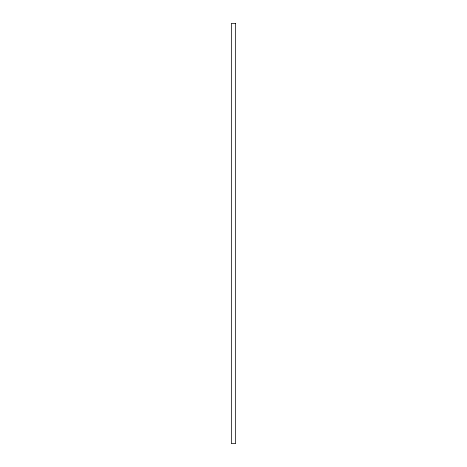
<?xml version="1.0" encoding="UTF-8"?>
<svg xmlns="http://www.w3.org/2000/svg" width="467" height="467" viewBox="0 0 467 467"><rect width="100%" height="100%" fill="white"/><g stroke="black" fill="none" stroke-linecap="round" stroke-linejoin="round"><path stroke-width="0.7" d="M235.607 23.35L231.393 23.35L231.393 443.65L235.607 443.65L235.607 23.35"/></g></svg>
